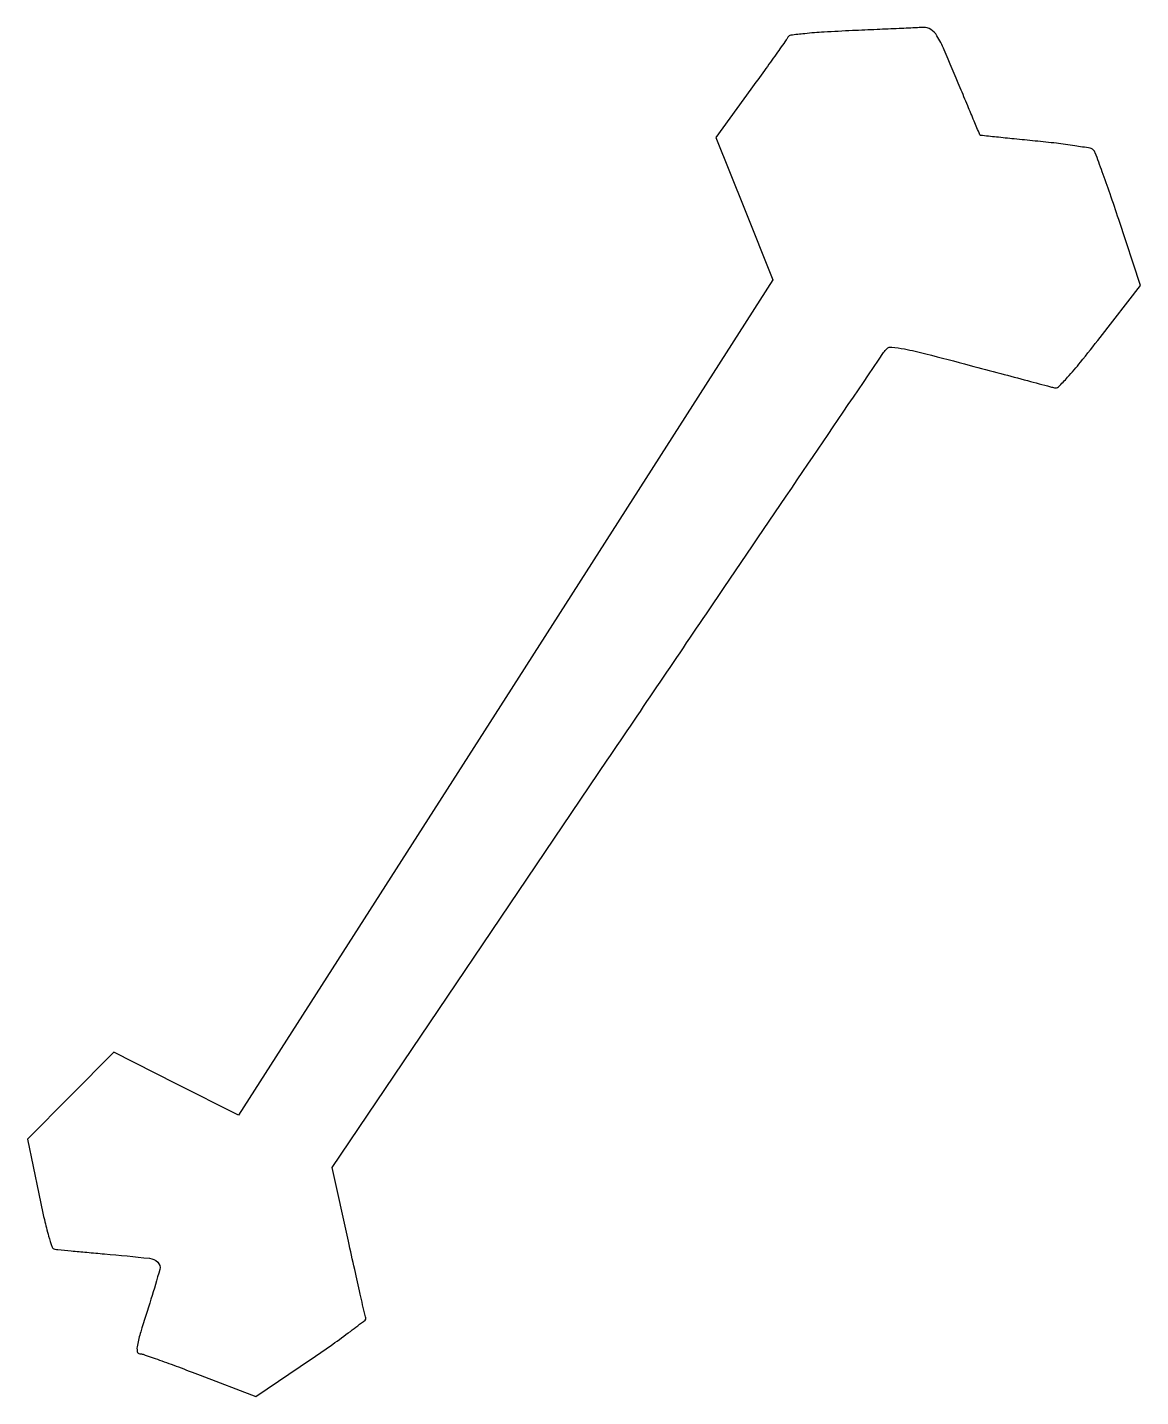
# Model space of a CAD drawing. Extents: x 0 to 357, y 0 to 439.
import ezdxf

# ---------------------------------------------------------------- set-up
doc = ezdxf.new("R2010")
doc.units = 0

msp = doc.modelspace()

# ---------------------------------------------------------------- linework, layer by layer
msp.add_lwpolyline([(264.516549, 437.806857, 0.003524), (255.398292, 437.33644, 0.010651), (249.198368, 436.840037, 0.007756), (244.754337, 436.319006, 0.235643), (243.852501, 435.708539, -0.02616), (243.301609, 434.839914, -0.000461), (240.084106, 430.318012, -0.001159), (236.318006, 425.061261, -0.000773), (231.979654, 419.054908), (220.787404, 403.609816), (229.893032, 380.782587), (238.998659, 357.955358), (153.467276, 224.193558), (67.935893, 90.431759), (47.9386, 100.506679), (27.941307, 110.5816), (14.120622, 96.663726), (0.299938, 82.745853), (3.950358, 65.21086, 0.004144), (5.741744, 56.949592, 0.014572), (7.092506, 51.680815, 0.014148), (8.212728, 48.164382, 0.282494), (9.050389, 47.482193, 0.009521), (10.088304, 47.363589, 0.000299), (14.333552, 46.962763, 0.000582), (19.33916, 46.499048, 0.000404), (25, 45.985891, -0.003546), (39.414678, 44.587799, -0.168653), (42.024968, 43.365479, -0.273133), (42.676367, 40.969293, -0.009843), (39.876259, 31.5, 0.002131), (36.585125, 20.9702, 0.024236), (35.506086, 16.748016, 0.087653), (35.451777, 14.72859, 0.371508), (36.297021, 14, -0.083941), (37.342596, 13.823222, -0.001588), (42.575621, 11.982975, -0.003821), (48.671566, 9.764885, -0.002543), (55.626477, 7.133533), (73.5, 0.267066), (91.27732, 12.341147, 0.004701), (98.065374, 17.045354, 0.007682), (103.719476, 21.174667, 0.002421), (108.480629, 24.801594, 0.328261), (108.669699, 25.457613, -0.03239), (108.425775, 26.278024, -0.000244), (106.868439, 33.121602, -0.000912), (105.101722, 40.969076, -0.000585), (103.078307, 50.084011), (97.871857, 73.668022), (185.994274, 204.084011, -0.000213), (219.880381, 254.187352, -0.000349), (248.63664, 296.602859, -0.000027), (274.490006, 334.674857, -0.045202), (275.498507, 335.904446, -0.228122), (277.084681, 336.474388, -0.023192), (281.151074, 335.859852, -0.013814), (288.034558, 334.291698, -0.001923), (302.190161, 330.594705, -0.000136), (312.011063, 327.986554, -0.000206), (320.557628, 325.710566, -0.000076), (327.916947, 323.746298, -0.005061), (329.176233, 323.396284, 0.270089), (330.454504, 323.717734, 0.015279), (333.394203, 326.772004, 0.014691), (337.52022, 331.607923, 0.0039), (343.812581, 339.563841), (356.772695, 356.215632), (349.7646, 377.357816, 0.003004), (346.997167, 385.541709, 0.004558), (344.483708, 392.619913, 0.001808), (342.254745, 398.652233, 0.107749), (341.628252, 399.624868, 0.155543), (340.653864, 400.126318, 0.003931), (335.690799, 400.921187, 0.008048), (329.787964, 401.722042, 0.005358), (323, 402.458266, -0.000815), (316.280688, 403.125335, -0.001343), (310.601974, 403.713855, -0.000101), (305.507361, 404.256711, -0.201661), (305.368423, 404.333398, -0.068075), (305.281944, 404.48014, -0.000044), (303.449328, 408.857311, -0.000545), (301.413102, 413.736935, -0.000333), (299.020101, 419.5, 0.002992), (293.893342, 431.663755, 0.035645), (291.553506, 436.200963, 0.111588), (289.605494, 438.211334, 0.159959), (287.226947, 438.848319, -0.002313), (285.367872, 438.753535, -0.000122), (279.430902, 438.479821, -0.000192), (272.370015, 438.158743, -0.00014)], format="xyb", close=True)

doc.saveas('drawing.dxf')
